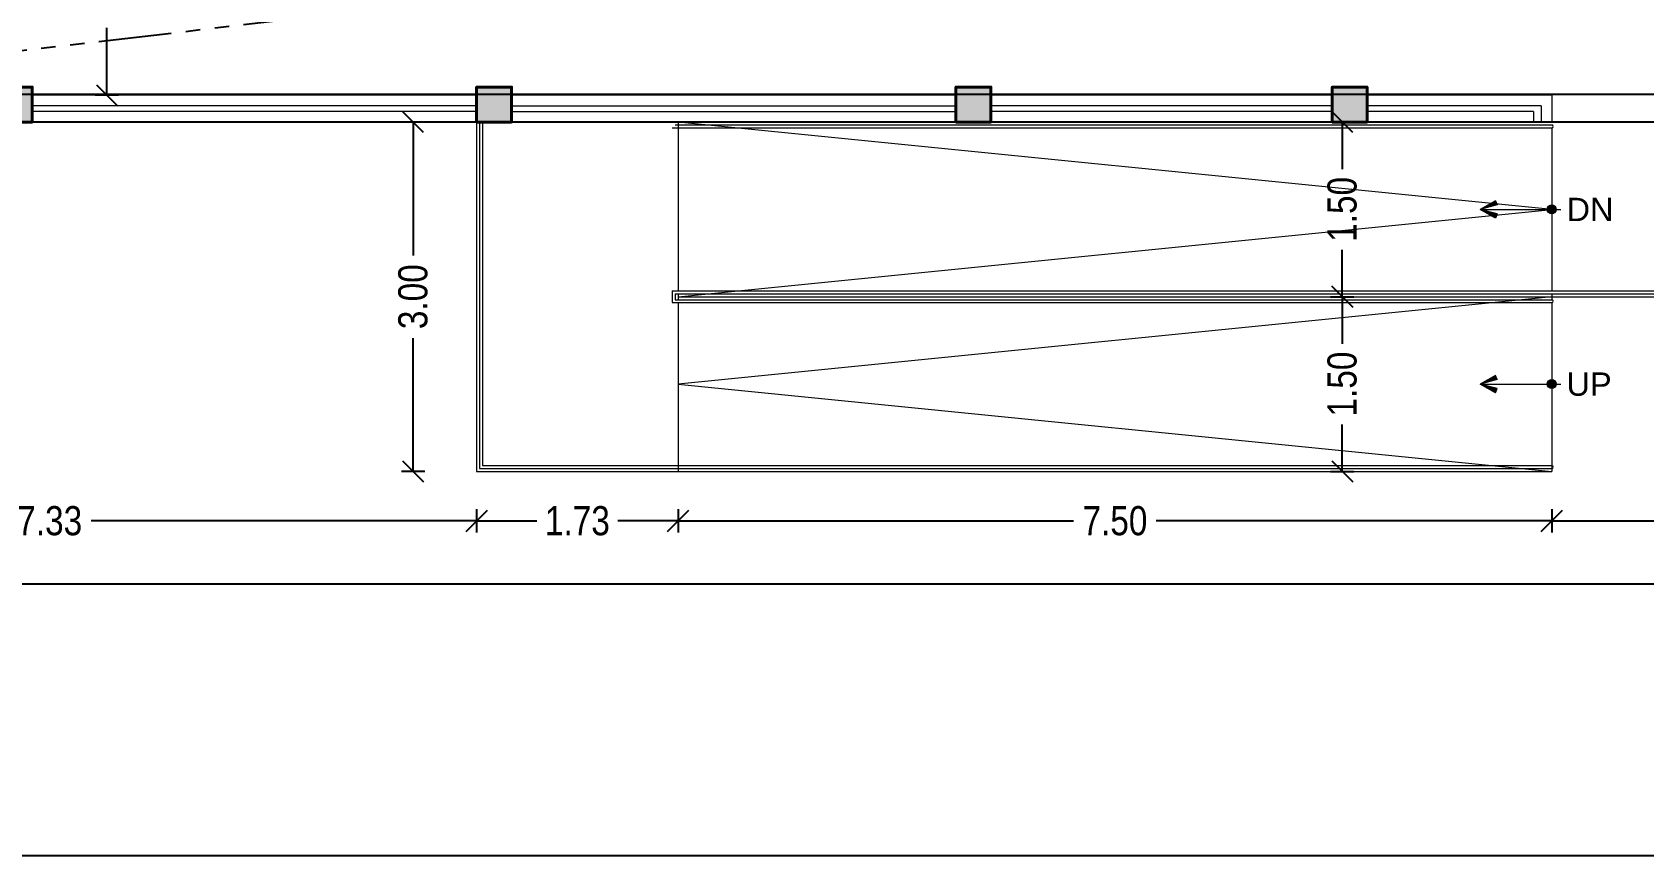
# Model space of a CAD drawing. Header units: metres. Extents: x 2792 to 3145, y -72 to 111.
# Drawn here: x 3037.36 to 3051.19, y -71.97 to -64.9 of the extents above; entities that cross this region are included whole.
import ezdxf
from ezdxf.enums import TextEntityAlignment as Align

# ---------------------------------------------------------------- set-up
doc = ezdxf.new("R2010")
doc.units = ezdxf.units.M
doc.header["$MEASUREMENT"] = 0
doc.header["$PDMODE"] = 35
doc.linetypes.add('HIDDEN', pattern=[0.375, 0.25, -0.125])
doc.linetypes.add('PHANTOM2', pattern=[1.25, 0.625, -0.125, 0.125, -0.125, 0.125, -0.125])
for name, color, linetype, lineweight in [('BEAM', 4, 'Continuous', 30), ('Col', 2, 'Continuous', 40), ('column', 6, 'Continuous', 9), ('DIM', 7, 'Continuous', 18), ('El', 9, 'Continuous', 20), ('Frame', 11, 'Continuous', 20), ('hatch', 251, 'Continuous', 0), ('Text', 7, 'Continuous', 5)]:
    doc.layers.add(name, color=color, linetype=linetype, lineweight=lineweight)
for name, color, linetype in [('BLK_1_FLR_0_BLT_UP_AREA', 44, 'Continuous'), ('BLK_1_FLR_0_CARPET_AREA', 56, 'Continuous'), ('DIST_EXIT', 7, 'Continuous')]:
    doc.layers.add(name, color=color, linetype=linetype)
doc.styles.add('SKR', font='ARIALN.TTF')
doc.styles.get("Standard").update_dxf_attribs({"font": 'arial.ttf'})
doc.dimstyles.new('SKR', dxfattribs={"dimtxt": 0.25, "dimasz": 0.18, "dimexe": 0.1, "dimexo": 0.0625, "dimgap": 0.09, "dimtad": 0, "dimzin": 0, "dimdsep": 46, "dimtxsty": 'SKR', "dimblk": 'OBLIQUE', "dimcen": 0.09, "dimclrd": 8, "dimclre": 8, "dimadec": 0, "dimazin": 0, "dimtfac": 1, "dimtofl": 0, "dimtmove": 2, "dimatfit": 3, "dimfxl": 0, "dimtolj": 1, "dimtzin": 0, "dimarcsym": 0})
doc.dimstyles.new('SKR12', dxfattribs={"dimtxt": 0.3, "dimasz": 0.3, "dimexe": 0.3, "dimexo": 0.0625, "dimgap": 0.09, "dimtad": 0, "dimzin": 0, "dimdsep": 46, "dimtxsty": 'SKR', "dimblk": 'OBLIQUE', "dimcen": 0.09, "dimclrd": 8, "dimclre": 8, "dimadec": 0, "dimazin": 0, "dimtfac": 1, "dimtofl": 0, "dimtmove": 2, "dimatfit": 3, "dimfxl": 0, "dimtolj": 1, "dimtzin": 0, "dimarcsym": 0})

# ---------------------------------------------------------------- blocks, each defined once
blk = doc.blocks.new('Z$W@#478')
h = blk.add_hatch(color=256)
h.paths.add_polyline_path([(0, 0), (0.5, -0.866), (0.259, -0.966)])
h.paths.add_polyline_path([(-0.5, -0.866), (-0.259, -0.966), (0, 0)])
for p, q in [((-0.5, -0.866), (0, 0)), ((-0.259, -0.966), (0, 0)), ((0.5, -0.866), (0, 0)), ((0.259, -0.966), (0, 0)), ((-0.5, -0.866), (-0.259, -0.966)), ((0.259, -0.966), (0.5, -0.866))]:
    blk.add_line(p, q)
blk = doc.blocks.new('C3')
at = {"layer": 'column'}
blk.add_hatch(color=2, dxfattribs=at).paths.add_polyline_path([(300, -300), (300, 0), (0, 0), (0, -300)])
at = {"layer": 'column', "color": 6}
blk.add_lwpolyline([(0, -300), (300, -300), (300, 0), (0, 0)], close=True, dxfattribs=at)
blk = doc.blocks.new('_Oblique')
at = {"color": 0, "linetype": 'ByBlock', "lineweight": -2}
blk.add_line((-0.5, -0.5), (0.5, 0.5), dxfattribs=at)
blk = doc.blocks.new('*D42')
at = {"layer": 'Defpoints', "color": 0}
for p in [(3033.843, -65.671), (3041.173, -68.671), (3041.173, -69.096)]:
    blk.add_point(p, dxfattribs=at)
at = {"layer": 'DIM', "color": 8, "lineweight": -2}
for p, q in [((3033.843, -68.996), (3033.843, -69.196)), ((3041.173, -68.996), (3041.173, -69.196)), ((3033.843, -69.096), (3037.153, -69.096)), ((3041.173, -69.096), (3037.863, -69.096))]:
    blk.add_line(p, q, dxfattribs=at)
at = {"layer": 'DIM', "color": 8, "lineweight": -2, "xscale": 0.18, "yscale": 0.18, "zscale": 0.18, "rotation": 180}
blk.add_blockref('_Oblique', (3033.843, -69.096), dxfattribs=at)
at = {"layer": 'DIM', "color": 8, "lineweight": -2, "xscale": 0.18, "yscale": 0.18, "zscale": 0.18}
blk.add_blockref('_Oblique', (3041.173, -69.096), dxfattribs=at)
at = {"layer": 'DIM', "color": 0, "insert": (3037.508, -69.096), "char_height": 0.25, "attachment_point": 5, "style": 'SKR'}
blk.add_mtext('\\A1;7.33', dxfattribs=at)
blk = doc.blocks.new('*D43')
at = {"layer": 'Defpoints', "color": 0}
for p in [(3041.173, -68.671), (3042.903, -68.671), (3042.903, -69.096)]:
    blk.add_point(p, dxfattribs=at)
at = {"layer": 'DIM', "color": 8, "lineweight": -2}
for p, q in [((3041.173, -68.996), (3041.173, -69.196)), ((3042.903, -68.996), (3042.903, -69.196)), ((3041.173, -69.096), (3041.691, -69.096)), ((3042.903, -69.096), (3042.384, -69.096))]:
    blk.add_line(p, q, dxfattribs=at)
at = {"layer": 'DIM', "color": 8, "lineweight": -2, "xscale": 0.18, "yscale": 0.18, "zscale": 0.18, "rotation": 180}
blk.add_blockref('_Oblique', (3041.173, -69.096), dxfattribs=at)
at = {"layer": 'DIM', "color": 8, "lineweight": -2, "xscale": 0.18, "yscale": 0.18, "zscale": 0.18}
blk.add_blockref('_Oblique', (3042.903, -69.096), dxfattribs=at)
at = {"layer": 'DIM', "color": 0, "insert": (3042.038, -69.096), "char_height": 0.25, "attachment_point": 5, "style": 'SKR'}
blk.add_mtext('\\A1;1.73', dxfattribs=at)
blk = doc.blocks.new('*D44')
at = {"layer": 'Defpoints', "color": 0}
for p in [(3042.903, -68.671), (3050.403, -68.671), (3050.403, -69.096)]:
    blk.add_point(p, dxfattribs=at)
at = {"layer": 'DIM', "color": 8, "lineweight": -2}
for p, q in [((3042.903, -68.996), (3042.903, -69.196)), ((3050.403, -68.996), (3050.403, -69.196)), ((3042.903, -69.096), (3046.298, -69.096)), ((3050.403, -69.096), (3047.008, -69.096))]:
    blk.add_line(p, q, dxfattribs=at)
at = {"layer": 'DIM', "color": 8, "lineweight": -2, "xscale": 0.18, "yscale": 0.18, "zscale": 0.18, "rotation": 180}
blk.add_blockref('_Oblique', (3042.903, -69.096), dxfattribs=at)
at = {"layer": 'DIM', "color": 8, "lineweight": -2, "xscale": 0.18, "yscale": 0.18, "zscale": 0.18}
blk.add_blockref('_Oblique', (3050.403, -69.096), dxfattribs=at)
at = {"layer": 'DIM', "color": 0, "insert": (3046.653, -69.096), "char_height": 0.25, "attachment_point": 5, "style": 'SKR'}
blk.add_mtext('\\A1;7.50', dxfattribs=at)
blk = doc.blocks.new('*D45')
at = {"layer": 'Defpoints', "color": 0}
for p in [(3052.933, -67.171), (3050.403, -68.671), (3052.933, -69.096)]:
    blk.add_point(p, dxfattribs=at)
at = {"layer": 'DIM', "color": 8, "lineweight": -2}
for p, q in [((3050.403, -68.996), (3050.403, -69.196)), ((3052.933, -68.996), (3052.933, -69.196)), ((3050.403, -69.096), (3051.31, -69.096)), ((3052.933, -69.096), (3052.026, -69.096))]:
    blk.add_line(p, q, dxfattribs=at)
at = {"layer": 'DIM', "color": 8, "lineweight": -2, "xscale": 0.18, "yscale": 0.18, "zscale": 0.18, "rotation": 180}
blk.add_blockref('_Oblique', (3050.403, -69.096), dxfattribs=at)
at = {"layer": 'DIM', "color": 8, "lineweight": -2, "xscale": 0.18, "yscale": 0.18, "zscale": 0.18}
blk.add_blockref('_Oblique', (3052.933, -69.096), dxfattribs=at)
at = {"layer": 'DIM', "color": 0, "insert": (3051.668, -69.096), "char_height": 0.25, "attachment_point": 5, "style": 'SKR'}
blk.add_mtext('\\A1;2.53', dxfattribs=at)
blk = doc.blocks.new('*D47')
at = {"layer": 'Defpoints', "color": 0}
for p in [(3001.658, -64.908), (3056.298, -64.999), (3056.298, -69.64)]:
    blk.add_point(p, dxfattribs=at)
at = {"layer": 'DIM', "color": 8, "lineweight": -2}
for p, q in [((3001.658, -69.54), (3001.658, -69.74)), ((3056.298, -69.54), (3056.298, -69.74)), ((3001.658, -69.64), (3028.542, -69.64)), ((3056.298, -69.64), (3029.413, -69.64))]:
    blk.add_line(p, q, dxfattribs=at)
at = {"layer": 'DIM', "color": 8, "lineweight": -2, "xscale": 0.18, "yscale": 0.18, "zscale": 0.18, "rotation": 180}
blk.add_blockref('_Oblique', (3001.658, -69.64), dxfattribs=at)
at = {"layer": 'DIM', "color": 8, "lineweight": -2, "xscale": 0.18, "yscale": 0.18, "zscale": 0.18}
blk.add_blockref('_Oblique', (3056.298, -69.64), dxfattribs=at)
at = {"layer": 'DIM', "color": 0, "insert": (3028.978, -69.64), "char_height": 0.25, "attachment_point": 5, "style": 'SKR'}
blk.add_mtext('\\A1;54.64', dxfattribs=at)
blk = doc.blocks.new('*D48')
at = {"layer": 'Defpoints', "color": 0}
for p in [(3040.627, -65.671), (3041.173, -65.671), (3041.173, -68.671)]:
    blk.add_point(p, dxfattribs=at)
at = {"layer": 'DIM', "color": 8, "lineweight": -2}
for p, q in [((3040.727, -65.671), (3040.527, -65.671)), ((3040.627, -65.671), (3040.627, -66.816)), ((3040.627, -68.671), (3040.627, -67.527)), ((3040.727, -68.671), (3040.527, -68.671))]:
    blk.add_line(p, q, dxfattribs=at)
at = {"layer": 'DIM', "color": 8, "lineweight": -2, "xscale": 0.18, "yscale": 0.18, "zscale": 0.18}
for p, rotation in [((3040.627, -65.671), 90), ((3040.627, -68.671), 270)]:
    blk.add_blockref('_Oblique', p, dxfattribs=dict(at, rotation=rotation))
at = {"layer": 'DIM', "color": 0, "insert": (3040.627, -67.171), "char_height": 0.25, "attachment_point": 5, "rotation": 90, "style": 'SKR'}
blk.add_mtext('\\A1;3.00', dxfattribs=at)
blk = doc.blocks.new('*D49')
at = {"layer": 'Defpoints', "color": 0}
for p in [(3048.335, -67.171), (3048.604, -67.171), (3048.335, -68.671)]:
    blk.add_point(p, dxfattribs=at)
at = {"layer": 'DIM', "color": 8, "lineweight": -2}
for p, q in [((3048.504, -67.171), (3048.704, -67.171)), ((3048.604, -67.171), (3048.604, -67.575)), ((3048.604, -68.671), (3048.604, -68.268)), ((3048.504, -68.671), (3048.704, -68.671))]:
    blk.add_line(p, q, dxfattribs=at)
at = {"layer": 'DIM', "color": 8, "lineweight": -2, "xscale": 0.18, "yscale": 0.18, "zscale": 0.18}
for p, rotation in [((3048.604, -67.171), 90), ((3048.604, -68.671), 270)]:
    blk.add_blockref('_Oblique', p, dxfattribs=dict(at, rotation=rotation))
at = {"layer": 'DIM', "color": 0, "insert": (3048.604, -67.921), "char_height": 0.25, "attachment_point": 5, "rotation": 90, "style": 'SKR'}
blk.add_mtext('\\A1;1.50', dxfattribs=at)
blk = doc.blocks.new('*D50')
at = {"layer": 'Defpoints', "color": 0}
for p in [(3048.604, -65.671), (3049.059, -65.671), (3048.335, -67.171)]:
    blk.add_point(p, dxfattribs=at)
at = {"layer": 'DIM', "color": 8, "lineweight": -2}
for p, q in [((3048.704, -65.671), (3048.504, -65.671)), ((3048.604, -65.671), (3048.604, -66.075)), ((3048.604, -67.171), (3048.604, -66.768)), ((3048.504, -67.171), (3048.704, -67.171))]:
    blk.add_line(p, q, dxfattribs=at)
at = {"layer": 'DIM', "color": 8, "lineweight": -2, "xscale": 0.18, "yscale": 0.18, "zscale": 0.18}
for p, rotation in [((3048.604, -65.671), 90), ((3048.604, -67.171), 270)]:
    blk.add_blockref('_Oblique', p, dxfattribs=dict(at, rotation=rotation))
at = {"layer": 'DIM', "color": 0, "insert": (3048.604, -66.421), "char_height": 0.25, "attachment_point": 5, "rotation": 90, "style": 'SKR'}
blk.add_mtext('\\A1;1.50', dxfattribs=at)
blk = doc.blocks.new('*D59')
at = {"layer": 'Defpoints', "color": 0}
for p in [(3037.999, -63.631), (3038.24, -63.631), (3038.24, -65.441)]:
    blk.add_point(p, dxfattribs=at)
at = {"layer": 'DIM', "color": 8, "lineweight": -2}
for p, q in [((3038.099, -63.631), (3037.899, -63.631)), ((3037.999, -63.631), (3037.999, -64.21)), ((3037.999, -65.441), (3037.999, -64.863)), ((3038.099, -65.441), (3037.899, -65.441))]:
    blk.add_line(p, q, dxfattribs=at)
at = {"layer": 'DIM', "color": 8, "lineweight": -2, "xscale": 0.18, "yscale": 0.18, "zscale": 0.18}
for p, rotation in [((3037.999, -63.631), 90), ((3037.999, -65.441), 270)]:
    blk.add_blockref('_Oblique', p, dxfattribs=dict(at, rotation=rotation))
at = {"layer": 'DIM', "color": 0, "insert": (3037.999, -64.536), "char_height": 0.25, "attachment_point": 5, "rotation": 90, "style": 'SKR'}
blk.add_mtext('\\A1;1.81', dxfattribs=at)
blk = doc.blocks.new('*D261')
at = {"layer": 'Defpoints', "color": 0}
for p in [(3049.703, -63.406), (3049.725, -63.597), (3032.943, -65.371)]:
    blk.add_point(p, dxfattribs=at)
at = {"layer": 'DIST_EXIT', "color": 8, "linetype": 'HIDDEN', "lineweight": -2}
for p, q in [((3049.71, -63.469), (3049.76, -63.895)), ((3032.95, -65.434), (3033, -65.86))]:
    blk.add_line(p, q, dxfattribs=at)
at = {"layer": 'DIST_EXIT', "color": 8, "linetype": 'PHANTOM2', "lineweight": -2}
for p, q in [((3049.725, -63.597), (3041.835, -64.522)), ((3032.965, -65.562), (3040.855, -64.637))]:
    blk.add_line(p, q, dxfattribs=at)
at = {"layer": 'DIST_EXIT', "color": 8, "lineweight": -2, "xscale": 0.3, "yscale": 0.3, "zscale": 0.3}
for p, rotation in [((3049.725, -63.597), 6.68702560900272), ((3032.965, -65.562), 186.6870256090026)]:
    blk.add_blockref('_Oblique', p, dxfattribs=dict(at, rotation=rotation))
at = {"layer": 'DIST_EXIT', "color": 0, "insert": (3041.345, -64.58), "char_height": 0.3, "attachment_point": 5, "rotation": 6.687, "style": 'SKR'}
blk.add_mtext('\\A1;16.87', dxfattribs=at)

msp = doc.modelspace()

# ---------------------------------------------------------------- hatches: boundary and pattern name
at = {"layer": 'DIM'}
h = msp.add_hatch(color=256, dxfattribs=at)
h.paths.add_polyline_path([(3050.36458, -66.42147, 0.41421356), (3050.40292, -66.45981), (3050.40292, -66.42147)])
h.paths.add_polyline_path([(3050.36458, -66.42147), (3050.40292, -66.42147), (3050.40292, -66.38314, 0.41421356)])
h.paths.add_polyline_path([(3050.40292, -66.38314), (3050.40292, -66.42147), (3050.44125, -66.42147, 0.41421356)])
h.paths.add_polyline_path([(3050.40292, -66.42147), (3050.40292, -66.45981, 0.41421356), (3050.44125, -66.42147)])
h = msp.add_hatch(color=256, dxfattribs=at)
h.paths.add_polyline_path([(3050.36458, -67.92147, -0.41421356), (3050.40292, -67.88314), (3050.40292, -67.92147)])
h.paths.add_polyline_path([(3050.36458, -67.92147), (3050.40292, -67.92147), (3050.40292, -67.95981, -0.41421356)])
h.paths.add_polyline_path([(3050.40292, -67.95981), (3050.40292, -67.92147), (3050.44125, -67.92147, -0.41421356)])
h.paths.add_polyline_path([(3050.40292, -67.92147), (3050.40292, -67.88314, -0.41421356), (3050.44125, -67.92147)])

# ---------------------------------------------------------------- linework, layer by layer
msp.add_lwpolyline([(2999.48408, -24.29748), (3069.27932, -24.29748), (3069.27932, -71.97156), (2999.48408, -71.97156)], close=True)
at = {"layer": 'BLK_1_FLR_0_BLT_UP_AREA', "color": 24}
msp.add_lwpolyline([(3001.69292, -57.17147), (3056.26292, -57.17147), (3056.26292, -65.67147), (3001.69292, -65.67147)], close=True, dxfattribs=at)
at = {"layer": 'BLK_1_FLR_0_CARPET_AREA', "color": 24}
msp.add_lwpolyline([(3056.03292, -63.63147), (3001.92292, -63.63147), (3001.92292, -65.43292), (3056.03292, -65.43292)], close=True, dxfattribs=at)
at = {"layer": 'Col'}
for points in [[(3037.05792, -65.67147), (3037.35792, -65.67147), (3037.35792, -65.37147), (3037.05792, -65.37147)], [(3041.17292, -65.67147), (3041.47292, -65.67147), (3041.47292, -65.37147), (3041.17292, -65.37147)], [(3045.28792, -65.67147), (3045.58792, -65.67147), (3045.58792, -65.37147), (3045.28792, -65.37147)], [(3048.51792, -65.67147), (3048.81792, -65.67147), (3048.81792, -65.37147), (3048.51792, -65.37147)]]:
    msp.add_lwpolyline(points, close=True, dxfattribs=at)
at = {"layer": 'DIM'}
for p, q in [((3049.78897, -66.42147), (3050.47958, -66.42147)), ((3049.78897, -67.92147), (3050.47958, -67.92147))]:
    msp.add_line(p, q, dxfattribs=at)
for centre in [(3050.40292, -66.42147), (3050.40292, -67.92147)]:
    msp.add_circle(centre, 0.03833, dxfattribs=at)
at = {"layer": 'El'}
for p, q in [((3041.17292, -65.44147), (3037.35792, -65.44147)), ((3045.28792, -65.44147), (3041.47292, -65.44147)), ((3048.51792, -65.44147), (3045.58792, -65.44147)), ((3050.40292, -65.44147), (3048.81792, -65.44147)), ((3050.40292, -65.44147), (3050.40292, -65.67147)), ((3041.17292, -65.67147), (3037.35792, -65.67147)), ((3041.17292, -65.67147), (3041.17292, -68.67147)), ((3045.28792, -65.67147), (3041.47292, -65.67147)), ((3042.90292, -65.67147), (3042.90292, -67.12147)), ((3048.51792, -65.67147), (3045.58792, -65.67147)), ((3050.40292, -65.67147), (3048.81792, -65.67147)), ((3050.40292, -65.72148), (3050.40292, -67.12147)), ((3042.90292, -67.14647), (3042.90292, -67.19648)), ((3042.90292, -67.17147), (3052.93292, -67.17147)), ((3042.90292, -67.22148), (3042.90292, -68.67147)), ((3050.40292, -67.14647), (3050.40292, -67.19648)), ((3050.40292, -67.22148), (3050.40292, -68.67147)), ((3041.17292, -68.67147), (3050.40292, -68.67147))]:
    msp.add_line(p, q, dxfattribs=at)
at = {"layer": 'Frame'}
for p, q in [((3041.17292, -65.53147), (3037.35792, -65.53147)), ((3041.47292, -65.53147), (3045.28791, -65.53147)), ((3048.51792, -65.53147), (3045.58792, -65.53147)), ((3050.31292, -65.53147), (3048.81792, -65.53147)), ((3050.31292, -65.53147), (3050.31292, -65.67147)), ((3041.17292, -65.58147), (3037.35792, -65.58147)), ((3041.19792, -65.67147), (3041.19792, -68.64647)), ((3041.22292, -65.67147), (3041.22292, -68.62147)), ((3041.47292, -65.58147), (3045.28791, -65.58147)), ((3042.87791, -65.69648), (3050.40292, -65.69648)), ((3048.51792, -65.58147), (3045.58792, -65.58147)), ((3050.24715, -65.58147), (3048.81792, -65.58147)), ((3050.24715, -65.58147), (3050.24715, -65.67147)), ((3042.85291, -65.72148), (3050.40292, -65.72148)), ((3042.85291, -67.12147), (3052.88291, -67.12147)), ((3042.85291, -67.12147), (3042.85291, -67.22148)), ((3042.85291, -67.22148), (3050.40292, -67.22148)), ((3042.87791, -67.14647), (3052.90791, -67.14647)), ((3042.87791, -67.14647), (3042.87791, -67.19648)), ((3042.87791, -67.19648), (3050.40292, -67.19648)), ((3041.22292, -68.62147), (3050.40292, -68.62147)), ((3041.19792, -68.64647), (3050.40292, -68.64647))]:
    msp.add_line(p, q, dxfattribs=at)
for centre in [(3050.40292, -65.70898), (3050.40292, -67.20898), (3050.40292, -68.63397)]:
    msp.add_arc(centre, 0.0125, 270, 90, dxfattribs=at)
at = {"layer": 'hatch'}
for p, q in [((3050.40292, -66.42147), (3042.90292, -65.67147)), ((3042.90292, -67.17147), (3050.40292, -66.42147)), ((3050.40292, -67.17147), (3042.90292, -67.92147)), ((3042.90292, -67.92147), (3050.40292, -68.67147))]:
    msp.add_line(p, q, dxfattribs=at)

# ---------------------------------------------------------------- block references
at = {"layer": 'BEAM', "xscale": 0.001, "yscale": 0.001, "zscale": 0.001}
for p in [(3037.05792, -65.37147), (3041.17292, -65.37147), (3045.28792, -65.37147), (3048.51792, -65.37147)]:
    msp.add_blockref('C3', p, dxfattribs=at)
at = {"layer": 'DIM', "yscale": 0.15, "zscale": 0.15}
for p, xscale, rotation in [((3049.78897, -66.42147), -0.15, 89.99999999999993), ((3049.78897, -67.92147), 0.15, 89.99999999999966)]:
    msp.add_blockref('Z$W@#478', p, dxfattribs=dict(at, xscale=xscale, rotation=rotation))

# ---------------------------------------------------------------- texts
at = {"layer": 'Text'}
for s, p in [('DN', (3050.52958, -66.42147)), ('UP', (3050.52958, -67.92147))]:
    msp.add_text(s, height=0.2, dxfattribs=at).set_placement(p, align=Align.MIDDLE_LEFT)

# ---------------------------------------------------------------- dimensions: what is measured, and where the dimension line sits
at = {"layer": 'DIM'}
for base, p1, p2, picture, middle in [((3037.99901, -63.63147), (3038.23958, -65.44147), (3038.23958, -63.63147), '*D59', (3037.99901, -64.53647)), ((3040.62666, -65.67147), (3041.17292, -68.67147), (3041.17292, -65.67147), '*D48', (3040.62666, -67.17147)), ((3048.60437, -65.67147), (3048.33482, -67.17147), (3049.05874, -65.67147), '*D50', (3048.60437, -66.42147)), ((3048.60437, -67.17147), (3048.33482, -68.67147), (3048.33482, -67.17147), '*D49', (3048.60437, -67.92147))]:
    dim = msp.add_linear_dim(base=base, p1=p1, p2=p2, angle=90, dimstyle='SKR', override={"dimpost": '\\X'}, dxfattribs=at)
    dim.commit()
    dim.dimension.update_dxf_attribs({"geometry": picture, "text_midpoint": middle})
for base, p1, p2, picture, middle in [((3056.29792, -69.63957), (3001.65791, -64.90805), (3056.29792, -64.99888), '*D47', (3028.97791, -69.63957)), ((3041.17292, -69.09585), (3033.84292, -65.67147), (3041.17292, -68.67147), '*D42', (3037.50792, -69.09585)), ((3052.93292, -69.09585), (3050.40292, -68.67147), (3052.93292, -67.17147), '*D45', (3051.66792, -69.09585)), ((3042.90292, -69.09585), (3041.17292, -68.67147), (3042.90292, -68.67147), '*D43', (3042.03792, -69.09585)), ((3050.40292, -69.09585), (3042.90292, -68.67147), (3050.40292, -68.67147), '*D44', (3046.65292, -69.09585))]:
    dim = msp.add_linear_dim(base=base, p1=p1, p2=p2, dimstyle='SKR', override={"dimpost": '\\X'}, dxfattribs=at)
    dim.commit()
    dim.dimension.update_dxf_attribs({"geometry": picture, "text_midpoint": middle})
at = {"layer": 'DIST_EXIT'}
dim = msp.add_aligned_dim(p1=(3032.94292, -65.37147), p2=(3049.70292, -63.40647), distance=-0.19184, dimstyle='SKR12', override={"dimpost": '\\X', "dimfxl": 75, "dimarcsym": 2}, dxfattribs=at)
dim.commit()
dim.dimension.update_dxf_attribs({"geometry": '*D261', "text_midpoint": (3041.34526, -64.57951)})

doc.saveas('drawing.dxf')
